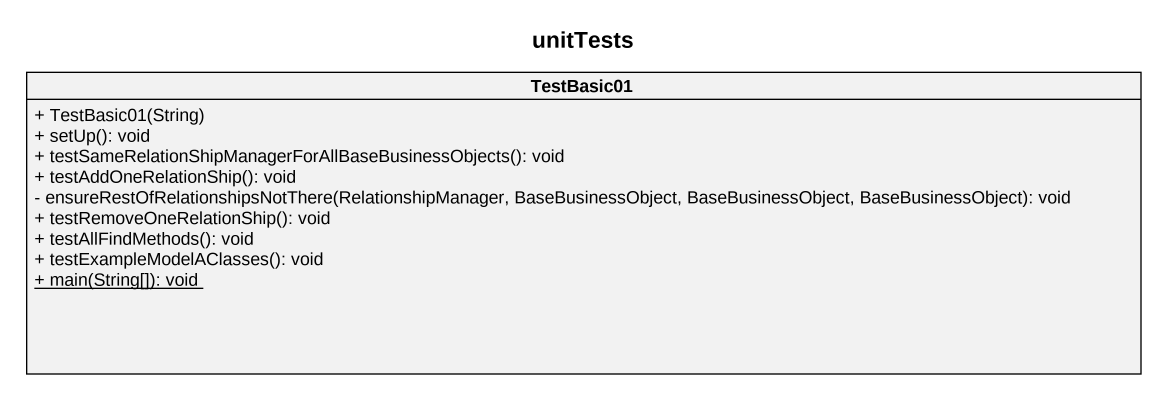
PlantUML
@startuml
title unitTests
hide circle
hide empty members
skinparam classAttributeIconSize 0
class TestBasic01 {
  + TestBasic01(String)
  + setUp(): void
  + testSameRelationShipManagerForAllBaseBusinessObjects(): void
  + testAddOneRelationShip(): void
  - ensureRestOfRelationshipsNotThere(RelationshipManager, BaseBusinessObject, BaseBusinessObject, BaseBusinessObject): void
  + testRemoveOneRelationShip(): void
  + testAllFindMethods(): void
  + testExampleModelAClasses(): void
  {static} + main(String[]): void
}
@enduml
